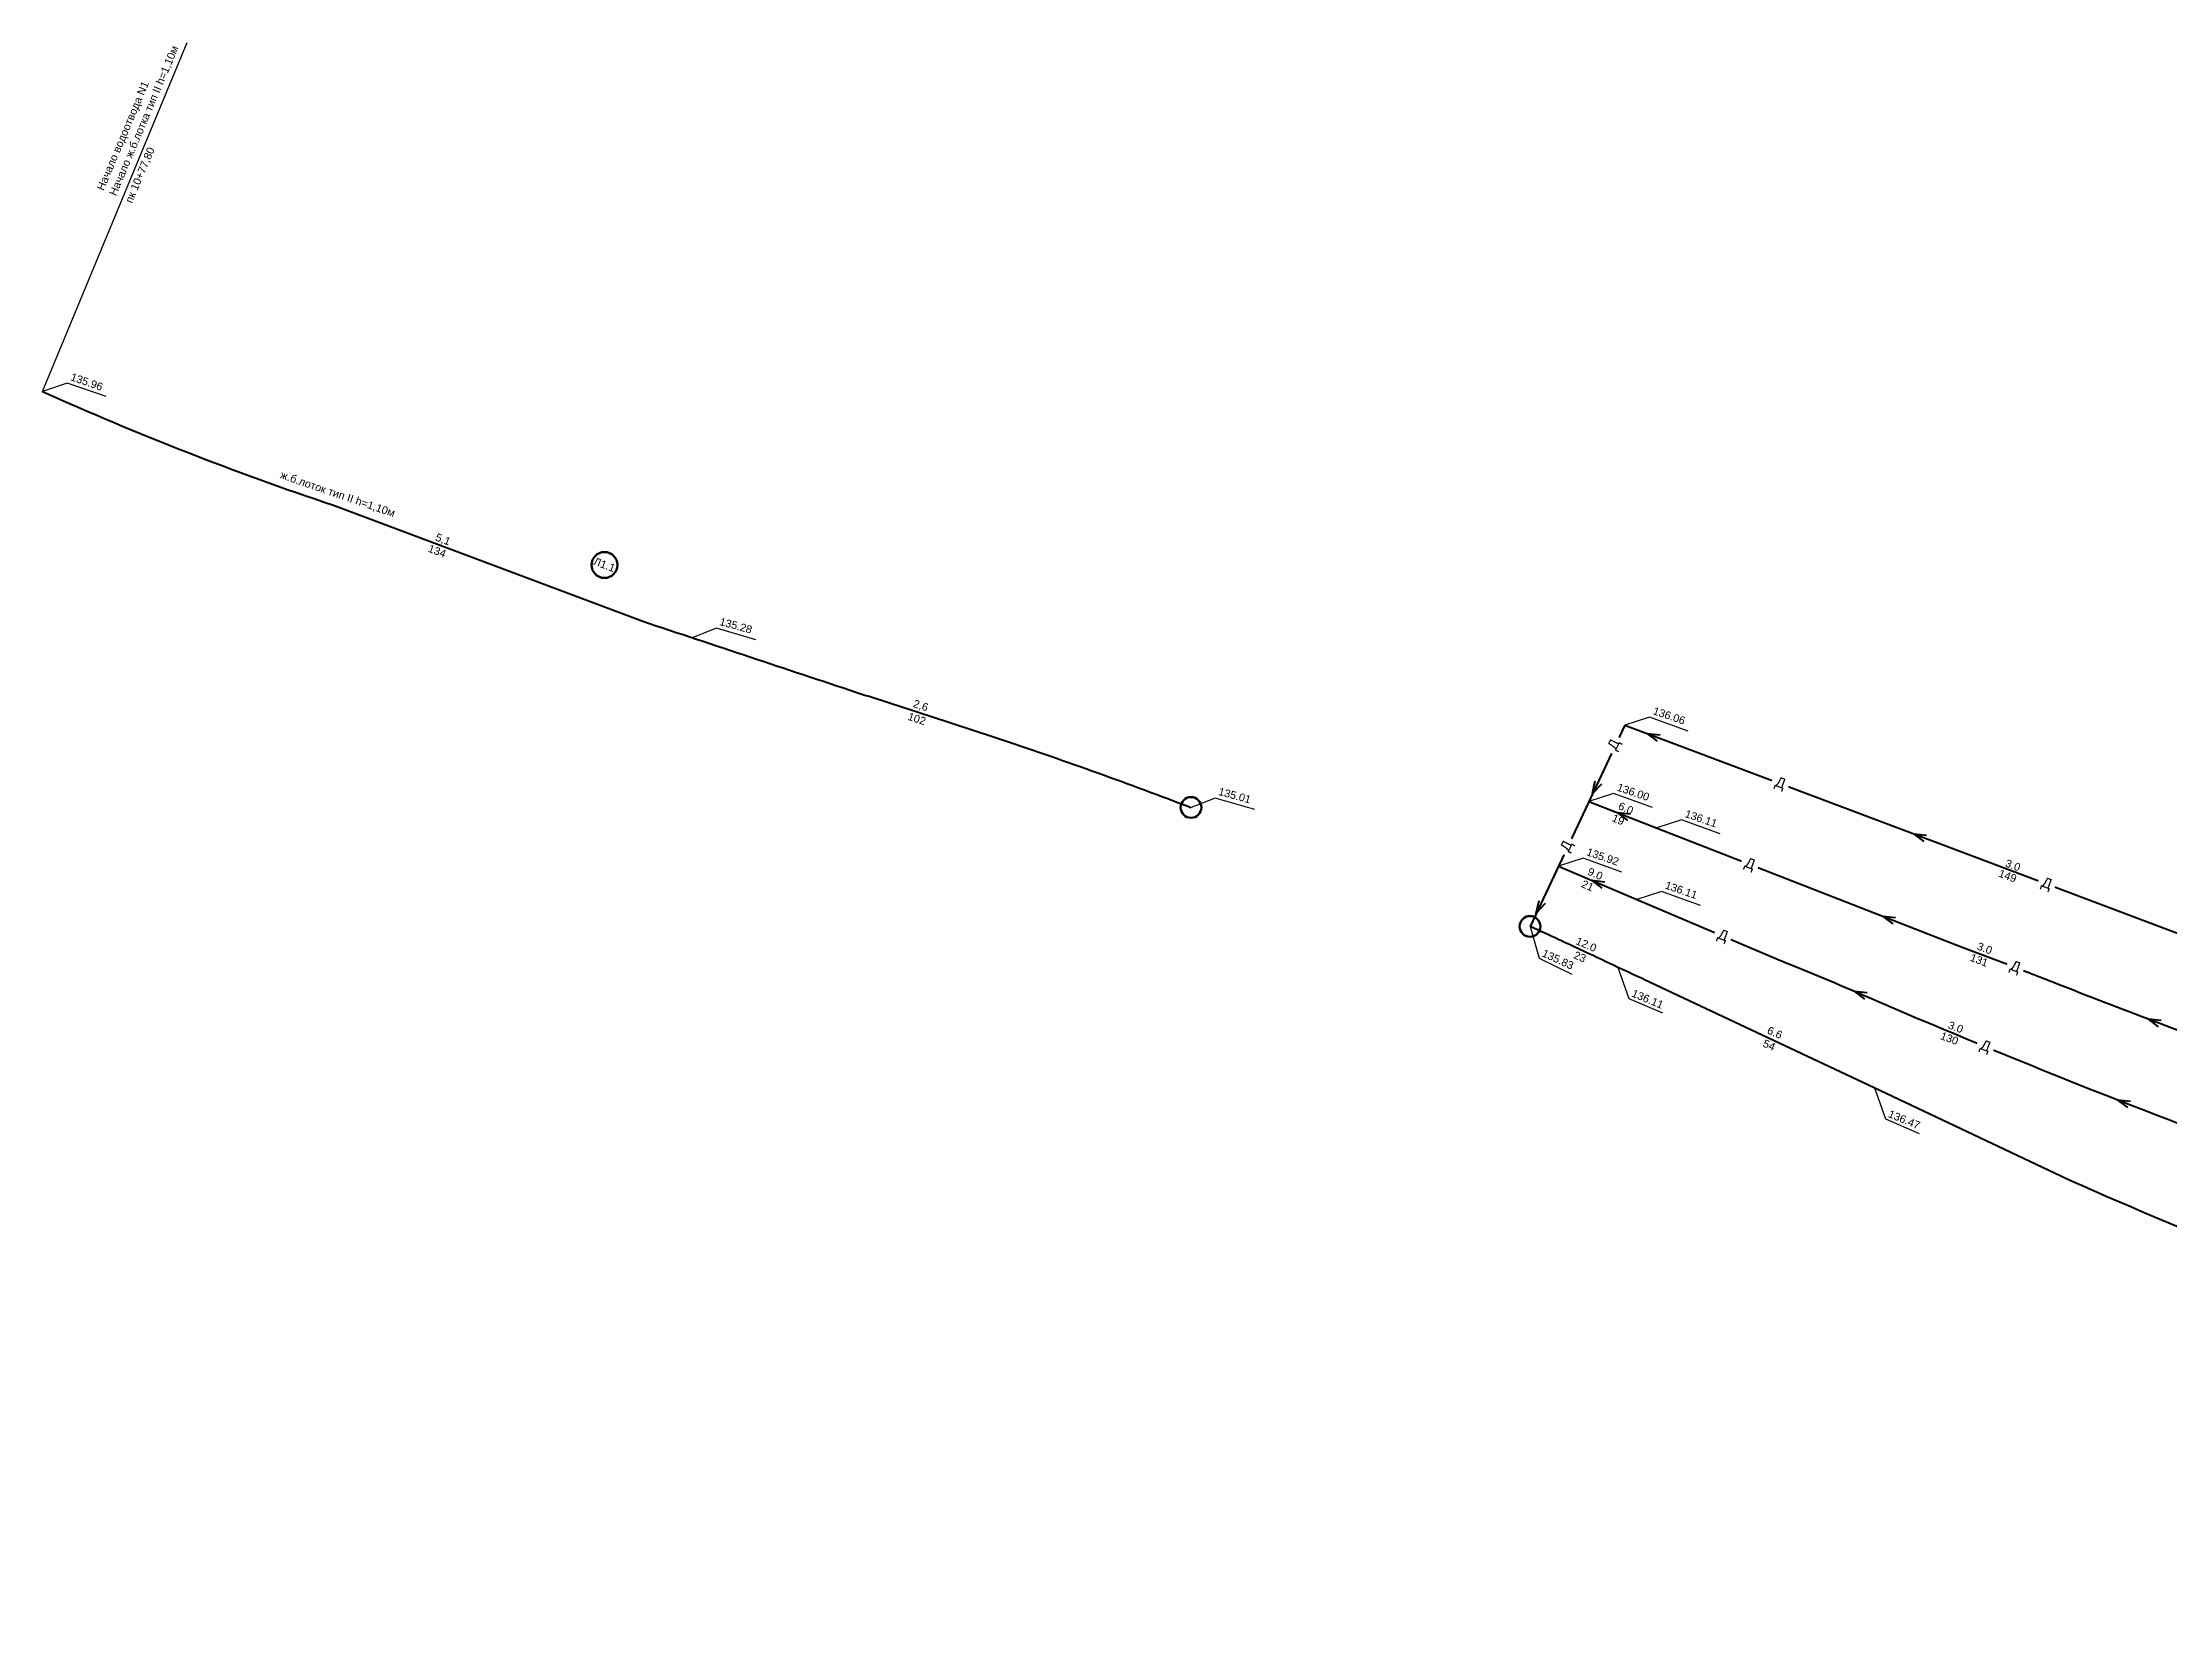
# Model space of a CAD drawing. Extents: x 10897 to 14358, y 7464 to 9324.
# Drawn here: x 10897.2 to 11308.2, y 9017 to 9324 of the extents above; entities that cross this region are included whole.
import ezdxf

# ---------------------------------------------------------------- set-up
doc = ezdxf.new("R2010")
doc.units = 0
doc.layers.add('ЛОТОК', color=1, linetype='Continuous', lineweight=40)
doc.styles.get("Standard").update_dxf_attribs({"font": 'arial.ttf'})
doc.linetypes.add('LOTOK', pattern='A,7e-05,[1,Лоток,S=1,R=0,X=0,Y=0],-7', length=7.00007)

msp = doc.modelspace()

# ---------------------------------------------------------------- linework, layer by layer
at = {"color": 5, "lineweight": 50}
msp.add_circle((11005.81, 9223.13), 2.5, dxfattribs=at)
at = {"color": 3, "lineweight": 50}
for centre in [(11119.13, 9176.3), (11184.63, 9153.32)]:
    msp.add_circle(centre, 2, dxfattribs=at)
at = {"layer": 'ЛОТОК', "color": 0, "lineweight": 30}
msp.add_line((10897.23, 9256.65), (10925.16, 9324.03), dxfattribs=at)
for points in [[(10909.5, 9255.65), (10901.98, 9258.25), (10897.23, 9256.65)], [(11035.06, 9208.69), (11027.42, 9210.92), (11022.75, 9209.09)], [(11215.21, 9191.05), (11207.73, 9193.75), (11202.95, 9192.22)], [(11131.44, 9175.9), (11123.8, 9178.12), (11119.13, 9176.3)], [(11208.27, 9176.31), (11200.78, 9179.01), (11196.01, 9177.48)], [(11221.39, 9171.19), (11213.9, 9173.89), (11209.12, 9172.35)], [(11202.38, 9163.81), (11194.9, 9166.51), (11190.12, 9164.98)], [(11217.54, 9157.38), (11210.06, 9160.08), (11205.28, 9158.55)], [(11184.63, 9153.32), (11186.4, 9147.21), (11192.72, 9144.08)], [(11201.63, 9145.42), (11203.74, 9139.42), (11210.22, 9136.64)], [(11251.2, 9122.14), (11253.31, 9116.14), (11259.79, 9113.36)]]:
    msp.add_lwpolyline(points, dxfattribs=at)
at = {"layer": 'ЛОТОК', "linetype": 'LOTOK', "flags": 128}
for points in [[(10897.23, 9256.65, 0.024968), (10953.45, 9234.67), (11013.23, 9212.26, 0.000126), (11054.55, 9198.52, -0.000938), (11064.05, 9195.49, -0.001563), (11073.51, 9192.41, -0.002188), (11082.92, 9189.28, -0.010878), (11119.13, 9176.3)], [(11521.12, 9016.97, 0.006514), (11501.9, 9024.73, 0.002734), (11492.6, 9028.28, 0.001953), (11483.26, 9031.75), (11478.57, 9033.47), (11473.88, 9035.17, 0.000391), (11464.48, 9038.56), (11375.66, 9070.57), (11337.89, 9084.03, -0.013319), (11288.44, 9104.5), (11252.21, 9121.66), (11206.72, 9143.03, 0.000321), (11197.43, 9147.39, 0.001017), (11187.62, 9151.96, 0.001191), (11184.63, 9153.33)]]:
    msp.add_lwpolyline(points, format="xyb", dxfattribs=at)
at = {"layer": 'ЛОТОК', "ltscale": 2, "flags": 128}
for points in [[(11202.95, 9192.22), (11184.63, 9153.33)], [(11202.95, 9192.22), (11184.63, 9153.33)], [(11209.29, 9189.08), (11207.29, 9190.6), (11209.79, 9190.33)], [(11198.44, 9180.82), (11196.72, 9178.99), (11197.25, 9181.45)], [(11203.53, 9173.8), (11201.53, 9175.32), (11204.03, 9175.05)], [(11260.77, 9169.7), (11258.77, 9171.22), (11261.27, 9170.96)], [(11198.6, 9160.71), (11196.6, 9162.23), (11199.1, 9161.96)], [(11187.57, 9157.74), (11185.85, 9155.91), (11186.38, 9158.36)], [(11254.77, 9153.8), (11252.77, 9155.31), (11255.27, 9155.05)], [(11249.31, 9139.3), (11247.31, 9140.82), (11249.8, 9140.56)], [(11306.07, 9133.95), (11304.07, 9135.47), (11306.57, 9135.21)], [(11300.17, 9118.32), (11298.17, 9119.84), (11300.67, 9119.58)]]:
    msp.add_lwpolyline(points, dxfattribs=at)
for points in [[(11202.95, 9192.22), (11215.53, 9187.52), (11269.4, 9167.21), (11311.1, 9151.5), (11337.03, 9141.88), (11488.44, 9086.74), (11494.47, 9084.36, -0.019286), (11542.15, 9063.46)], [(11196.01, 9177.48), (11268.16, 9149.3), (11276.91, 9146.02, 0.000938), (11286.23, 9142.37, 0.007553), (11324.1, 9128.08, 0.000938), (11333.5, 9124.66, 0.000317), (11343.44, 9121.07), (11458.91, 9079.46), (11477.18, 9072.78, -0.013345), (11495.85, 9065.54, -0.019675), (11535.45, 9048.65)], [(11190.12, 9164.98), (11232.59, 9146.96, -0.005439), (11250.16, 9139.59, 0.013465), (11327.34, 9108.75), (11349.3, 9100.67, 0.000938), (11358.71, 9097.25, 0.000312), (11368.12, 9093.85), (11461.83, 9060.09), (11480.58, 9053.15, -0.001953), (11489.94, 9049.67, -0.002734), (11499.25, 9046.11, -0.009922), (11528.7, 9033.69)]]:
    msp.add_lwpolyline(points, format="xyb", dxfattribs=at)

# ---------------------------------------------------------------- texts
at = {"layer": 'ЛОТОК', "color": 0, "lineweight": 30}
for s, rotation, p in [('Начало ж.б.лотка тип II h=1,10м', 67.1494, (10911.42, 9294.3)), ('Начало водоотвода N1', 67.1494, (10909.03, 9295.32)), ('пк 10+77,80', 67.1494, (10914.51, 9292.89)), ('135.96', 340.9058, (10902.5, 9258.84)), (' ж.б.лоток тип II h=1,10м', 341.0239, (10942.47, 9240.12)), ('134', 339.3292, (10971.57, 9225.74)), ('5,1', 339.3292, (10972.99, 9227.9)), ('135.28', 344.6954, (11027.91, 9211.55)), ('102', 342.0664, (11064.27, 9193.26)), ('2,6', 342.0664, (11065.31, 9195.75)), ('136.06', 341.1379, (11208.25, 9194.35)), ('136.00', 341.1379, (11201.3, 9179.6)), ('135.01', 344.6954, (11124.29, 9178.75)), ('6.0', 336.7058, (11201.52, 9176.05)), ('19', 336.7058, (11200.31, 9173.73)), ('136.11', 341.1379, (11214.42, 9174.48)), ('135.92', 341.1379, (11195.42, 9167.11)), ('9.0', 336.7058, (11195.61, 9163.38)), ('3.0', 339.5446, (11276.31, 9164.94)), ('21', 336.7058, (11194.4, 9160.98)), ('136.11', 341.1379, (11210.58, 9160.67)), ('149', 339.5446, (11275.02, 9162.99)), ('135.83', 335.4957, (11186.8, 9147.61)), ('23', 336.7058, (11192.91, 9147.24)), ('12.0', 336.7058, (11193.33, 9149.96)), ('131', 339.5446, (11269.51, 9146.73)), ('3.0', 339.5446, (11270.86, 9148.91)), ('136.11', 337.4419, (11204.11, 9139.84)), ('54', 336.7058, (11229.47, 9130.17)), ('6.6', 336.7058, (11230.3, 9132.71)), ('130', 339.5446, (11263.77, 9131.61)), ('3.0', 339.5446, (11265.26, 9133.68)), ('136.47', 337.4419, (11253.68, 9116.56))]:
    msp.add_text(s, height=1.5, rotation=rotation, dxfattribs=at).set_placement(p)
at = {"layer": 'ЛОТОК', "color": 5, "lineweight": 30}
msp.add_text('Л1.1', height=1.5, rotation=339.3292, dxfattribs=at).set_placement((11003.52, 9223.24))

# ---------------------------------------------------------------- next in the draw order: texts
at = {"layer": 'ЛОТОК', "ltscale": 2, "char_height": 2, "attachment_point": 2, "bg_fill": 3, "box_fill_scale": 1.2, "bg_fill_color": 256, "bg_fill_transparency": 0}
for insert, rotation in [((11199.84, 9188.92), 63.8372), ((11233.4, 9182.05), 339.5873), ((11190.69, 9169.33), 63.8372), ((11227.52, 9166.44), 339.5873), ((11284.87, 9162.65), 339.5873), ((11222.3, 9152.61), 339.5873), ((11278.8, 9146.55), 339.5873), ((11273.02, 9131.23), 339.5873)]:
    msp.add_mtext_dynamic_manual_height_columns('Д', width=2.5767, gutter_width=12.5, heights=[0], dxfattribs=dict(at, insert=insert, rotation=rotation))

doc.saveas('drawing.dxf')
